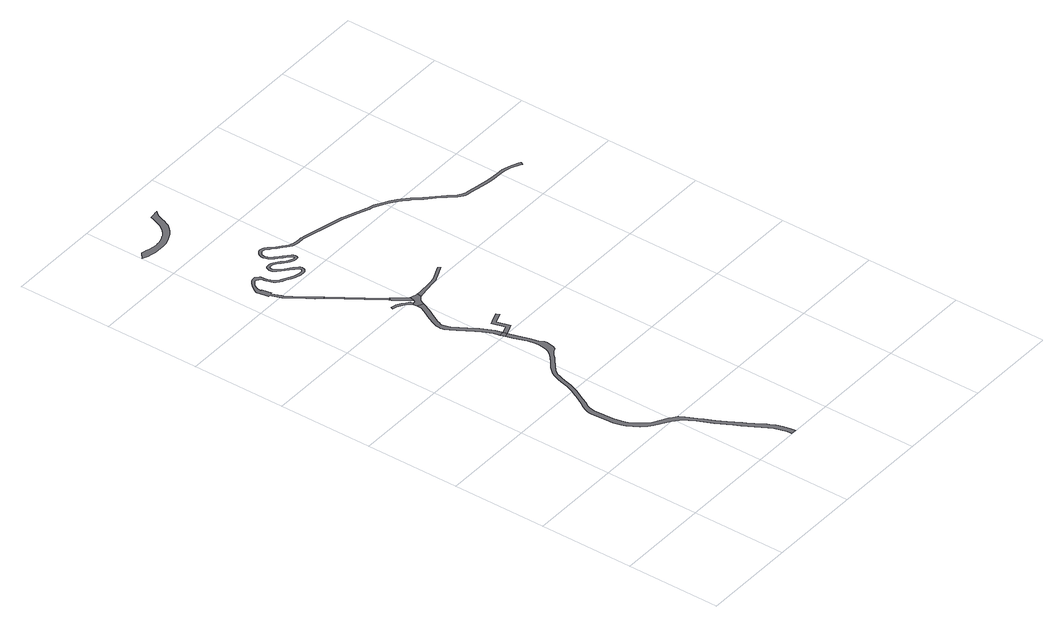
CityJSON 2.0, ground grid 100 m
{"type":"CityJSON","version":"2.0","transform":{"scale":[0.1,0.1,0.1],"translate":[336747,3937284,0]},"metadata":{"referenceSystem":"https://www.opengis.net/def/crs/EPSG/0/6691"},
"CityObjects":{
"road1":{"type":"Road","attributes":{"RoadStructureAttribute.sectionType":"1"},"geometry":[{"type":"MultiSurface","lod":"1","boundaries":[[[0,1,2,3,4,5,6,7,8,9,10,11,12,13,14,15,16,17,18,19,20,21,22,23,24,25,26,27,28,29,30,31,32,33,34,35,36,37,38,39,40,41,42,43,44,45,46,47,48,49,50,51,52,53,54,55,56,57,58,59,60,61,62,63,64,65,66,67,68,69,70,71,72,73,74,75,76,77,78,79,80,81,82,83,84,85,86,87,88,89,90,91,92,93,94,95,96,97,98,99,100,101,102,103,104,105,106,107,108,109,110,111,112,113,114,115,116,117,118,119,120,121,122,123,124,125,126,127,128,129,130]]]}]},
"road2":{"type":"Road","geometry":[{"type":"MultiSurface","lod":"1","boundaries":[[[130,131,132,0]]]}]},
"road3":{"type":"Road","geometry":[{"type":"MultiSurface","lod":"1","boundaries":[[[133,134,135,136,137,138,139,140,141,142,143,144,145,146,147,132,131,148,149,150,151,152,153,154,155,156,157,158,159,160,161]]]}]},
"road4":{"type":"Road","geometry":[{"type":"MultiSurface","lod":"1","boundaries":[[[162,163,164,165,166,167,168,169,170]]]}]},
"road5":{"type":"Road","geometry":[{"type":"MultiSurface","lod":"1","boundaries":[[[171,172,173,174,175,176,177,178,179,180,181,182,183,184,185,186,187,188,189,190]]]}]},
"road6":{"type":"Road","attributes":{"RoadStructureAttribute.sectionType":"1"},"geometry":[{"type":"MultiSurface","lod":"1","boundaries":[[[191,192,193,194,195,196,197,198,131,130]]]}]},
"road7":{"type":"Road","attributes":{"RoadStructureAttribute.sectionType":"1"},"geometry":[{"type":"MultiSurface","lod":"1","boundaries":[[[169,199,200,201,202,203,204,205,206,207,170]]]}]},
"road8":{"type":"Road","geometry":[{"type":"MultiSurface","lod":"1","boundaries":[[[189,208,133,161,209,210,211,212,213,214,215,216,204,203,217,218,219,220,221,190]]]}]},
"road9":{"type":"Road","attributes":{"function":"3","RoadStructureAttribute.sectionType":"1"},"geometry":[{"type":"MultiSurface","lod":"1","boundaries":[[[222,223,224,225,226,227,228,229,230,231,232,233,234,235,236,237,238,239,240,241,242,243,244,245,246,247,248,249,250,251,252,253,254,255,256,257,258,259,260,261,262,263,264,265,266,267,268,269,270,271,272,273,274,275,276,277]]]}]},
"road10":{"type":"Road","attributes":{"RoadStructureAttribute.sectionType":"1"},"geometry":[{"type":"MultiSurface","lod":"1","boundaries":[[[213,278,279,280,281,282,283,284,285,286,287,288,289,290,291,292,293,294,295,214]]]}]},
"road11":{"type":"Road","attributes":{"RoadStructureAttribute.sectionType":"1"},"geometry":[{"type":"MultiSurface","lod":"1","boundaries":[[[296,297,298,299,300,301,302,303,304,305,306,307,308,309,310,311,312,313,314,315,316,317,318,319,320,321,322,323,324,325,326,327,328,329,330,331,332,333,334,335,336,337,338,339,340,341,342,343,344,345,346,347,348,349,350,351,352,353,354,355,356,357,358,359,360,361,362,363,364,365,366,367,368,369,370,371,372,373,374,375,376,377,378,379,380,381,382,383,384,385,386,387,388,389,390,391,392,393,394,395,396,397,398,399,400,401,402,403,404,405,406,407,408,409,410,411,412,413,414,415,416,417,418,419,420,421,422,423,424,425,426,427,428,429,430,431,432,433,434,435,436,437,438,439,440,441,442,443,444,165,164,445,446,447,448,449,450,451,452,453,454,455,456,457,458,459,460,461,462,463,464,465,466,467,468,469,470,471,472,473,474,475,476,477,478,479,480,481,482,483,484,485,486,487,488,489,490,491,492,493,494,495,496,497,498,499,500,501,502,503,504,505,506,507,508,509,510,511,512,513,514,515,516,517,518,519,520,521,522,523,524,525,526,527,528,529,530,531,532,533,534,535,536,537,538,539,540,541,542,543,544,545,546,547,548,549,550,551,552,553,554,555,556,557,558,559,560,561,562,563,564,565,566,567,568,569,570,571,572,573,574,575,576,577,578,579,580,581,582,583,584,585,586,587,588,589,590,591,592,593,594,595,596,597]]]}]}
},
"vertices":[
[1078,2988,0],[1103,2911,0],[1145,2784,0],[1152,2752,0],[1156,2732,0],[1162,2701,0],[1163,2665,0],[1162,2634,0],[1157,2601,0],[1150,2572,0],[1140,2546,0],[1125,2524,0],[1098,2496,0],[1066,2464,0],[1020,2425,0],[967,2383,0],[961,2377,0],[923,2341,0],[897,2311,0],[878,2279,0],[867,2248,0],[853,2205,0],[833,2138,0],[818,2084,0],[801,2035,0],[784,2000,0],[778,1988,0],[749,1934,0],[736,1907,0],[721,1878,0],[691,1824,0],[662,1779,0],[642,1741,0],[627,1702,0],[620,1669,0],[620,1643,0],[632,1453,0],[637,1417,0],[643,1377,0],[653,1339,0],[670,1293,0],[699,1236,0],[738,1183,0],[783,1129,0],[826,1092,0],[971,1002,0],[1030,954,0],[1065,914,0],[1084,881,0],[1117,817,0],[1186,669,0],[1272,512,0],[1308,447,0],[1402,281,0],[1408,271,0],[1431,231,0],[1438,216,0],[1456,181,0],[1477,120,0],[1491,58,0],[1496,9,0],[1552,6,0],[1545,68,0],[1530,136,0],[1506,202,0],[1480,257,0],[1469,276,0],[1450,308,0],[1372,436,0],[1351,469,0],[1281,592,0],[1228,688,0],[1181,782,0],[1153,838,0],[1121,904,0],[1103,943,0],[1069,994,0],[1015,1037,0],[1003,1047,0],[858,1136,0],[823,1168,0],[781,1217,0],[746,1266,0],[720,1315,0],[706,1355,0],[697,1389,0],[696,1395,0],[691,1425,0],[687,1458,0],[675,1645,0],[675,1663,0],[678,1690,0],[687,1722,0],[700,1759,0],[726,1803,0],[756,1859,0],[769,1885,0],[785,1916,0],[819,1982,0],[827,1997,0],[838,2020,0],[848,2049,0],[856,2072,0],[871,2127,0],[891,2193,0],[905,2235,0],[915,2262,0],[932,2289,0],[935,2294,0],[953,2314,0],[993,2353,0],[1017,2372,0],[1045,2394,0],[1093,2434,0],[1127,2468,0],[1159,2492,0],[1172,2501,0],[1196,2510,0],[1208,2521,0],[1223,2548,0],[1232,2587,0],[1238,2627,0],[1233,2656,0],[1229,2665,0],[1222,2672,0],[1213,2682,0],[1207,2706,0],[1201,2741,0],[1188,2796,0],[1148,2925,0],[1126,3004,0],
[1115,3042,0],[1063,3036,0],
[960,3916,0],[956,3868,0],[930,3812,0],[878,3713,0],[844,3644,0],[833,3621,0],[824,3594,0],[820,3568,0],[818,3536,0],[826,3504,0],[849,3459,0],[883,3403,0],[974,3259,0],[989,3232,0],[1051,3102,0],[1093,3118,0],[1029,3252,0],[1013,3281,0],[888,3481,0],[873,3522,0],[869,3541,0],[869,3563,0],[872,3582,0],[880,3603,0],[889,3623,0],[923,3691,0],[975,3790,0],[1014,3874,0],[1020,3887,0],
[897,4189,0],[768,4374,0],[553,4681,0],[533,4666,0],[749,4358,0],[812,4268,0],[877,4175,0],[879,4169,0],[903,4186,0],
[964,3993,0],[963,3994,0],[954,4006,0],[937,4022,0],[904,4049,0],[867,4072,0],[850,4080,0],[846,4081,0],[799,4096,0],[791,4069,0],[836,4055,0],[842,4052,0],[854,4047,0],[888,4026,0],[919,4001,0],[933,3987,0],[940,3978,0],[947,3965,0],[950,3959,0],[976,3970,0],
[1206,3037,0],[1242,3050,0],[1203,3187,0],[1313,3231,0],[1298,3268,0],[1187,3224,0],[1154,3211,0],[1194,3074,0],
[885,4152,0],[891,4140,0],[904,4120,0],[983,4019,0],[1005,3991,0],[1026,4044,0],[1013,4049,0],[915,4176,0],[907,4183,0],
[959,3930,0],[1023,3893,0],[1043,3935,0],[1064,3954,0],[1079,3962,0],[1094,3970,0],[1102,4021,0],[1099,4022,0],[1048,4035,0],[1006,3984,0],[1003,3974,0],[1001,3967,0],[995,3965,0],[985,3966,0],
[123,6409,0],[77,6423,0],[10,6366,0],[27,6360,0],[69,6344,0],[100,6336,0],[159,6324,0],[240,6320,0],[242,6320,0],[265,6320,0],[301,6324,0],[327,6328,0],[390,6353,0],[407,6360,0],[451,6380,0],[473,6396,0],[477,6399,0],[493,6412,0],[530,6450,0],[533,6453,0],[548,6473,0],[562,6499,0],[584,6546,0],[594,6578,0],[613,6627,0],[626,6650,0],[640,6668,0],[655,6683,0],[658,6685,0],[652,6684,0],[636,6683,0],[633,6683,0],[598,6677,0],[554,6669,0],[544,6641,0],[539,6626,0],[536,6619,0],[528,6597,0],[500,6530,0],[487,6512,0],[474,6491,0],[457,6473,0],[434,6448,0],[425,6442,0],[422,6440,0],[400,6426,0],[379,6416,0],[376,6415,0],[357,6404,0],[321,6392,0],[297,6384,0],[275,6385,0],[254,6385,0],[210,6385,0],[160,6397,0],[128,6407,0],
[1129,3980,0],[1215,3993,0],[1315,4003,0],[1356,4008,0],[1383,4015,0],[1394,4020,0],[1421,4032,0],[1535,4080,0],[1550,4086,0],[1538,4114,0],[1522,4107,0],[1409,4059,0],[1374,4044,0],[1348,4037,0],[1340,4036,0],[1226,4024,0],[1212,4023,0],[1132,4017,0],
[3255,4450,0],[3236,4459,0],[3146,4498,0],[3100,4514,0],[3070,4520,0],[2989,4524,0],[2975,4524,0],[2915,4527,0],[2843,4536,0],[2768,4546,0],[2691,4559,0],[2615,4574,0],[2602,4576,0],[2569,4586,0],[2555,4594,0],[2535,4606,0],[2518,4621,0],[2456,4695,0],[2381,4770,0],[2300,4850,0],[2223,4936,0],[2157,4996,0],[2129,5021,0],[2067,5068,0],[2025,5094,0],[1930,5146,0],[1902,5156,0],[1867,5165,0],[1847,5171,0],[1809,5187,0],[1756,5208,0],[1739,5216,0],[1705,5230,0],[1693,5235,0],[1626,5261,0],[1606,5267,0],[1594,5271,0],[1584,5274,0],[1482,5301,0],[1165,5378,0],[1151,5381,0],[1132,5384,0],[1111,5384,0],[1087,5383,0],[1068,5383,0],[1045,5386,0],[1022,5391,0],[1008,5398,0],[987,5411,0],[965,5428,0],[937,5451,0],[893,5486,0],[854,5522,0],[834,5543,0],[812,5563,0],[801,5569,0],[798,5570,0],[788,5574,0],[776,5576,0],[763,5577,0],[738,5571,0],[716,5558,0],[706,5548,0],[694,5529,0],[687,5504,0],[688,5482,0],[694,5454,0],[701,5435,0],[707,5422,0],[717,5408,0],[736,5389,0],[756,5369,0],[798,5334,0],[835,5303,0],[858,5282,0],[863,5274,0],[866,5265,0],[866,5258,0],[860,5252,0],[849,5249,0],[839,5252,0],[824,5258,0],[800,5271,0],[783,5282,0],[737,5321,0],[700,5351,0],[682,5364,0],[663,5374,0],[643,5379,0],[622,5378,0],[600,5375,0],[587,5366,0],[579,5351,0],[572,5324,0],[572,5310,0],[574,5296,0],[581,5284,0],[599,5258,0],[626,5229,0],[655,5204,0],[717,5151,0],[723,5146,0],[753,5118,0],[756,5113,0],[759,5106,0],[758,5097,0],[755,5089,0],[746,5081,0],[736,5076,0],[724,5074,0],[697,5076,0],[673,5081,0],[652,5088,0],[643,5092,0],[559,5135,0],[525,5151,0],[505,5163,0],[483,5182,0],[473,5195,0],[465,5213,0],[459,5232,0],[452,5257,0],[449,5275,0],[445,5301,0],[440,5328,0],[441,5335,0],[402,5365,0],[394,5365,0],[377,5367,0],[362,5365,0],[344,5358,0],[327,5346,0],[312,5331,0],[303,5322,0],[292,5311,0],[280,5295,0],[249,5251,0],[237,5231,0],[233,5222,0],[232,5212,0],[232,5203,0],[233,5190,0],[253,5092,0],[268,5094,0],[311,4980,0],[321,4963,0],[362,4907,0],[435,4800,0],[483,4729,0],[545,4692,0],[503,4745,0],[384,4921,0],[343,4979,0],[337,4990,0],[330,5009,0],[294,5100,0],[310,5103,0],[290,5201,0],[275,5198,0],[281,5229,0],[284,5243,0],[287,5251,0],[289,5257,0],[294,5268,0],[301,5281,0],[311,5295,0],[322,5305,0],[329,5313,0],[339,5320,0],[351,5328,0],[367,5334,0],[375,5335,0],[376,5331,0],[416,5301,0],[418,5301,0],[419,5296,0],[422,5270,0],[426,5251,0],[433,5224,0],[440,5203,0],[449,5182,0],[463,5164,0],[489,5141,0],[512,5127,0],[547,5111,0],[589,5089,0],[631,5068,0],[643,5063,0],[666,5055,0],[693,5050,0],[725,5047,0],[744,5050,0],[762,5059,0],[777,5073,0],[785,5090,0],[786,5109,0],[781,5125,0],[775,5135,0],[741,5166,0],[735,5172,0],[672,5224,0],[645,5248,0],[620,5275,0],[604,5298,0],[600,5305,0],[599,5312,0],[599,5320,0],[604,5341,0],[609,5349,0],[624,5351,0],[640,5352,0],[653,5348,0],[668,5341,0],[684,5329,0],[720,5300,0],[767,5260,0],[786,5248,0],[813,5234,0],[830,5226,0],[849,5222,0],[873,5227,0],[892,5247,0],[893,5270,0],[887,5286,0],[879,5299,0],[853,5323,0],[816,5355,0],[773,5390,0],[772,5391,0],[755,5408,0],[738,5425,0],[730,5436,0],[726,5446,0],[720,5461,0],[715,5485,0],[715,5501,0],[719,5518,0],[727,5531,0],[732,5536,0],[748,5545,0],[766,5550,0],[773,5550,0],[781,5548,0],[790,5545,0],[796,5541,0],[815,5524,0],[827,5511,0],[834,5503,0],[875,5465,0],[920,5430,0],[949,5407,0],[971,5389,0],[994,5374,0],[1014,5365,0],[1040,5359,0],[1067,5356,0],[1087,5356,0],[1111,5357,0],[1129,5357,0],[1146,5354,0],[1159,5352,0],[1475,5275,0],[1577,5248,0],[1586,5245,0],[1599,5242,0],[1617,5236,0],[1682,5210,0],[1697,5204,0],[1732,5189,0],[1746,5183,0],[1799,5162,0],[1838,5146,0],[1860,5138,0],[1897,5127,0],[1917,5119,0],[2010,5068,0],[2050,5043,0],[2110,4997,0],[2138,4974,0],[2186,4929,0],[2201,4915,0],[2278,4830,0],[2360,4749,0],[2434,4674,0],[2497,4601,0],[2517,4582,0],[2540,4568,0],[2560,4557,0],[2594,4547,0],[2597,4547,0],[2686,4530,0],[2764,4516,0],[2840,4506,0],[2912,4497,0],[2987,4494,0],[3018,4492,0],[3066,4491,0],[3092,4485,0],[3135,4470,0],[3223,4432,0],[3247,4418,0],[3263,4447,0]
]}
